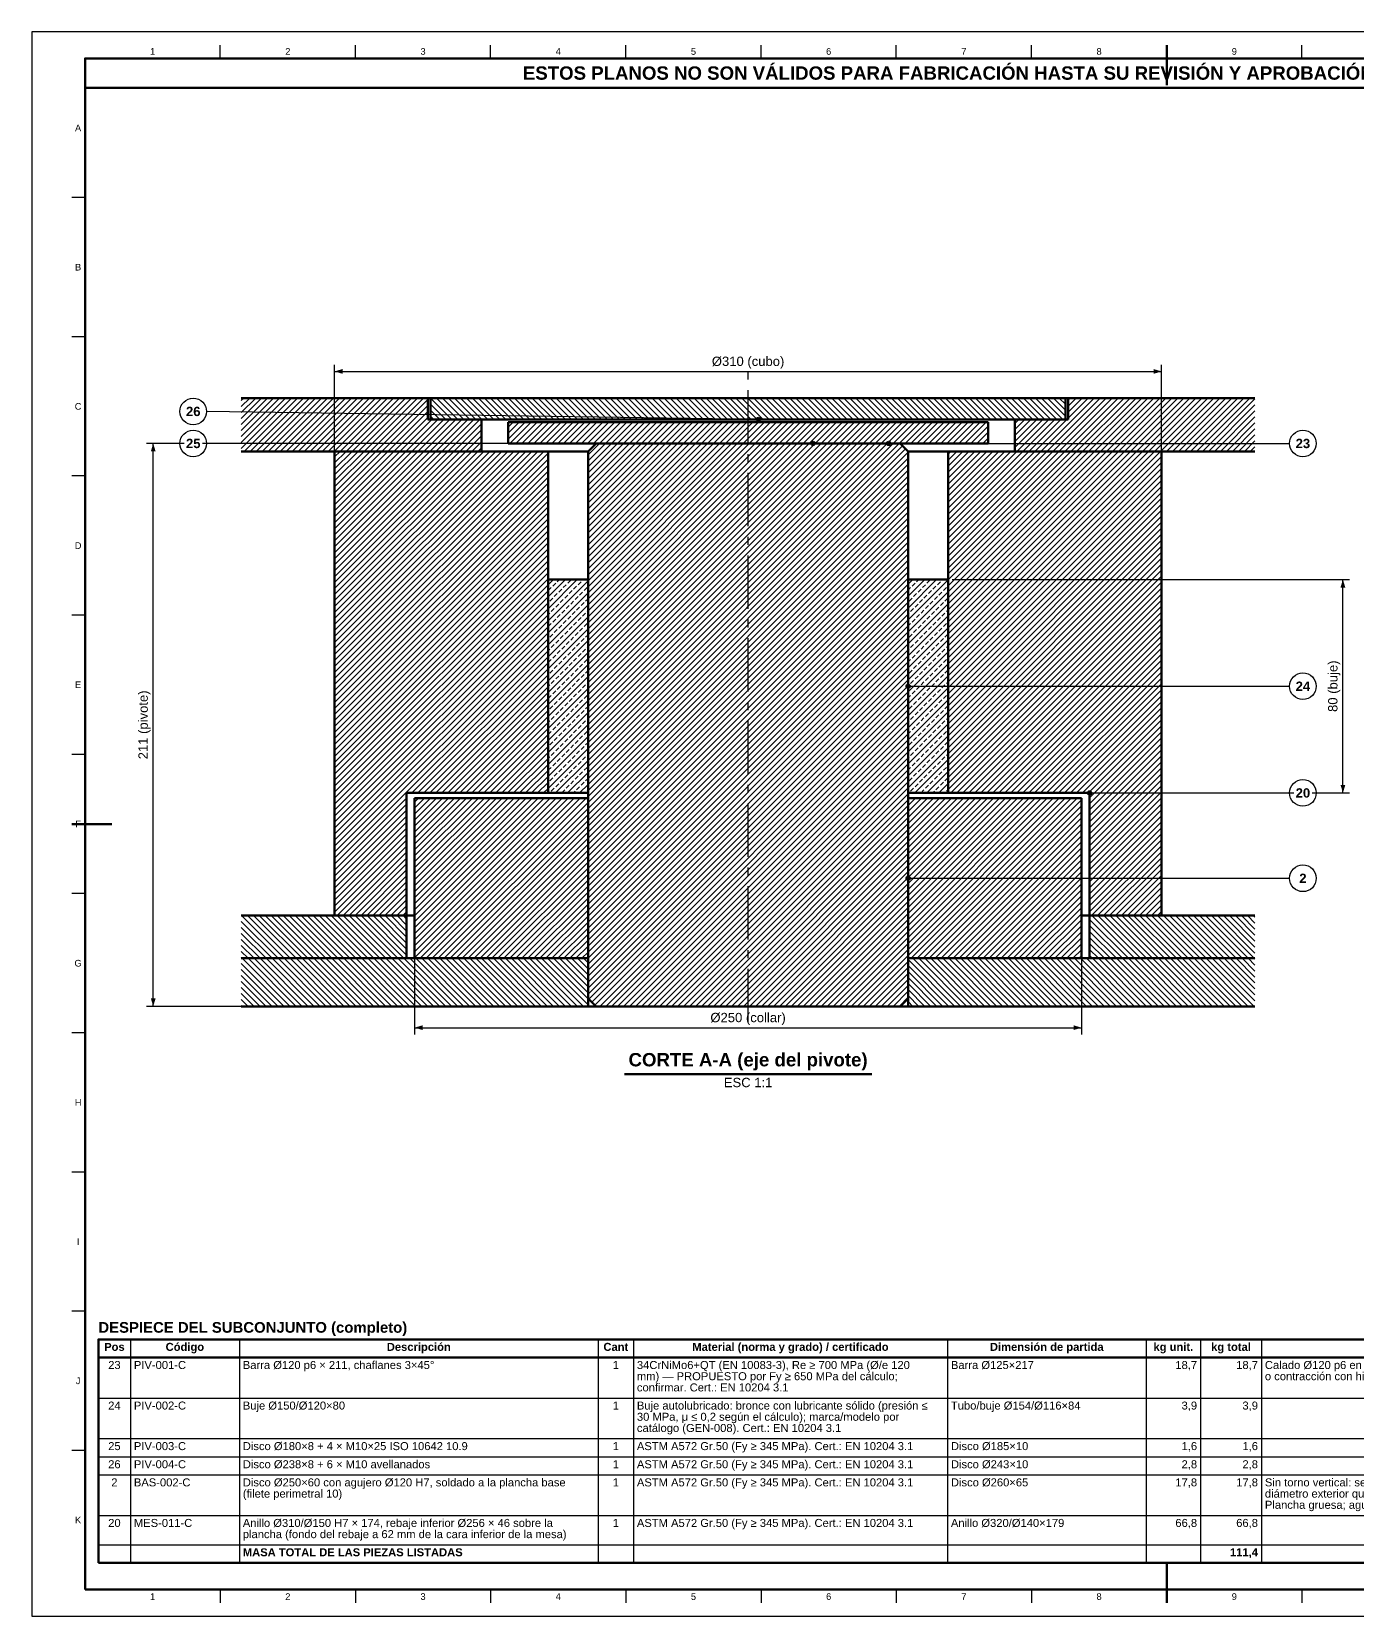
# Model space of a CAD drawing. Header units: millimetres. Extents: x 0 to 841, y 0 to 594.
# Drawn here: x 0 to 497, y 0 to 594 of the extents above; entities that cross this region are included whole.
import ezdxf
from ezdxf.enums import TextEntityAlignment as Align

# ---------------------------------------------------------------- set-up
doc = ezdxf.new("R2010")
doc.units = ezdxf.units.MM
doc.linetypes.add('EJE', pattern=[31, 20, -4, 3, -4])
for name, color, linetype, lineweight in [('ACH', 7, 'CONTINUOUS', 13), ('COTA', 7, 'CONTINUOUS', 25), ('EJE', 7, 'EJE', 25), ('FINA', 7, 'CONTINUOUS', 25), ('MARCO', 7, 'CONTINUOUS', 70), ('TXT', 7, 'CONTINUOUS', 25), ('VIS', 7, 'CONTINUOUS', 50)]:
    doc.layers.add(name, color=color, linetype=linetype, lineweight=lineweight)
doc.styles.add('STD', font='LiberationSans-Regular.ttf')
doc.styles.add('STDB', font='LiberationSans-Bold.ttf')

msp = doc.modelspace()

# ---------------------------------------------------------------- hatches: boundary and pattern name
at = {"layer": 'ACH'}
h = msp.add_hatch(dxfattribs=at)
h.set_pattern_fill('ANSI31', scale=0.5)
h.paths.add_polyline_path([(148.57, 456.65), (148.57, 448.65), (168.57, 448.65), (168.57, 436.65), (78.57, 436.65), (78.57, 456.65)])
h = msp.add_hatch(dxfattribs=at)
h.set_pattern_fill('ANSI31', scale=0.5, angle=90)
h.paths.add_polyline_path([(387.57, 448.65), (149.57, 448.65), (149.57, 456.65), (387.57, 456.65)])
h = msp.add_hatch(dxfattribs=at)
h.set_pattern_fill('ANSI31', scale=0.5)
h.paths.add_polyline_path([(368.57, 436.65), (368.57, 448.65), (388.57, 448.65), (388.57, 456.65), (458.57, 456.65), (458.57, 436.65)])
h = msp.add_hatch(dxfattribs=at)
h.set_pattern_fill('ANSI31', scale=0.5)
h.paths.add_polyline_path([(358.57, 439.65), (178.57, 439.65), (178.57, 447.65), (358.57, 447.65)])
h = msp.add_hatch(color=7, dxfattribs=at)
h.dxf.hatch_style = 1
h.paths.add_polyline_path([(273.26, 448.65), (273.02, 449.22), (272.46, 449.45), (271.89, 449.22), (271.66, 448.65), (271.89, 448.08), (272.46, 447.85), (273.02, 448.08)])
h = msp.add_hatch(dxfattribs=at)
h.set_pattern_fill('ANSI31', scale=0.5)
h.paths.add_polyline_path([(328.57, 231.65), (325.57, 228.65), (211.57, 228.65), (208.57, 231.65), (208.57, 436.65), (211.57, 439.65), (325.57, 439.65), (328.57, 436.65)])
h = msp.add_hatch(color=7, dxfattribs=at)
h.dxf.hatch_style = 1
h.paths.add_polyline_path([(293.76, 439.65), (293.53, 440.22), (292.96, 440.45), (292.4, 440.22), (292.16, 439.65), (292.4, 439.08), (292.96, 438.85), (293.53, 439.08)])
h = msp.add_hatch(color=7, dxfattribs=at)
h.dxf.hatch_style = 1
h.paths.add_polyline_path([(322.03, 439.65), (321.79, 440.22), (321.23, 440.45), (320.66, 440.22), (320.43, 439.65), (320.66, 439.08), (321.23, 438.85), (321.79, 439.08)])
h = msp.add_hatch(dxfattribs=at)
h.set_pattern_fill('ANSI31', scale=0.5)
h.paths.add_polyline_path([(113.57, 436.65), (193.57, 436.65), (193.57, 308.65), (140.57, 308.65), (140.57, 262.65), (113.57, 262.65)])
h = msp.add_hatch(dxfattribs=at)
h.set_pattern_fill('ANSI31', scale=0.5)
h.paths.add_polyline_path([(423.57, 262.65), (396.57, 262.65), (396.57, 308.65), (343.57, 308.65), (343.57, 436.65), (423.57, 436.65)])
h = msp.add_hatch(dxfattribs=at)
h.set_pattern_fill('ANSI33', scale=0.5)
h.paths.add_polyline_path([(193.57, 388.65), (208.57, 388.65), (208.57, 308.65), (193.57, 308.65)])
h = msp.add_hatch(dxfattribs=at)
h.set_pattern_fill('ANSI33', scale=0.5)
h.paths.add_polyline_path([(343.57, 308.65), (328.57, 308.65), (328.57, 388.65), (343.57, 388.65)])
h = msp.add_hatch(color=7, dxfattribs=at)
h.dxf.hatch_style = 1
h.paths.add_polyline_path([(329.37, 348.65), (329.13, 349.22), (328.57, 349.45), (328, 349.22), (327.77, 348.65), (328, 348.08), (328.57, 347.85), (329.13, 348.08)])
h = msp.add_hatch(color=7, dxfattribs=at)
h.dxf.hatch_style = 1
h.paths.add_polyline_path([(397.37, 308.65), (397.13, 309.22), (396.57, 309.45), (396, 309.22), (395.77, 308.65), (396, 308.08), (396.57, 307.85), (397.13, 308.08)])
h = msp.add_hatch(dxfattribs=at)
h.set_pattern_fill('ANSI31', scale=0.5)
h.paths.add_polyline_path([(143.57, 306.65), (208.57, 306.65), (208.57, 246.65), (143.57, 246.65)])
h = msp.add_hatch(dxfattribs=at)
h.set_pattern_fill('ANSI31', scale=0.5)
h.paths.add_polyline_path([(393.57, 246.65), (328.57, 246.65), (328.57, 306.65), (393.57, 306.65)])
h = msp.add_hatch(color=7, dxfattribs=at)
h.dxf.hatch_style = 1
h.paths.add_polyline_path([(329.37, 276.65), (329.13, 277.22), (328.57, 277.45), (328, 277.22), (327.77, 276.65), (328, 276.08), (328.57, 275.85), (329.13, 276.08)])
h = msp.add_hatch(dxfattribs=at)
h.set_pattern_fill('ANSI31', scale=0.5, angle=90)
h.paths.add_polyline_path([(140.57, 262.65), (140.57, 246.65), (78.57, 246.65), (78.57, 262.65)])
h = msp.add_hatch(dxfattribs=at)
h.set_pattern_fill('ANSI31', scale=0.5, angle=90)
h.paths.add_polyline_path([(396.57, 246.65), (396.57, 262.65), (458.57, 262.65), (458.57, 246.65)])
h = msp.add_hatch(dxfattribs=at)
h.set_pattern_fill('ANSI31', scale=0.5, angle=90)
h.paths.add_polyline_path([(78.57, 228.65), (78.57, 246.65), (208.57, 246.65), (208.57, 228.65)])
h = msp.add_hatch(dxfattribs=at)
h.set_pattern_fill('ANSI31', scale=0.5, angle=90)
h.paths.add_polyline_path([(328.57, 228.65), (328.57, 246.65), (458.57, 246.65), (458.57, 228.65)])

# ---------------------------------------------------------------- linework, layer by layer
at = {"layer": 'COTA'}
for p, q in [((113.57, 304.15), (113.57, 469.15)), ((113.57, 466.65), (423.57, 466.65)), ((423.57, 304.15), (423.57, 469.15)), ((272.46, 448.65), (65.57, 451.58)), ((57.14, 439.65), (43.07, 439.65)), ((45.57, 228.65), (45.57, 439.65)), ((210.07, 439.65), (64, 439.65)), ((292.96, 439.65), (65.57, 439.65)), ((321.23, 439.65), (471.57, 439.65)), ((345.07, 388.65), (494.07, 388.65)), ((491.57, 308.65), (491.57, 388.65)), ((328.57, 348.65), (471.57, 348.65)), ((143.57, 303.15), (143.57, 218.15)), ((345.07, 308.65), (473.14, 308.65)), ((393.57, 303.15), (393.57, 218.15)), ((396.57, 308.65), (471.57, 308.65)), ((480, 308.65), (494.07, 308.65)), ((328.57, 276.65), (471.57, 276.65)), ((210.07, 228.65), (43.07, 228.65)), ((143.57, 220.65), (393.57, 220.65))]:
    msp.add_line(p, q, dxfattribs=at)
for centre in [(272.46, 448.65), (292.96, 439.65), (321.23, 439.65), (328.57, 348.65), (396.57, 308.65), (328.57, 276.65)]:
    msp.add_circle(centre, 0.8, dxfattribs=at)
for points in [[(113.57, 466.65), (116.57, 465.75), (116.57, 467.55)], [(423.57, 466.65), (420.57, 467.55), (420.57, 465.75)], [(45.57, 439.65), (44.67, 436.65), (46.47, 436.65)], [(491.57, 388.65), (490.67, 385.65), (492.47, 385.65)], [(491.57, 308.65), (492.47, 311.65), (490.67, 311.65)], [(45.57, 228.65), (46.47, 231.65), (44.67, 231.65)], [(143.57, 220.65), (146.57, 219.75), (146.57, 221.55)], [(393.57, 220.65), (390.57, 221.55), (390.57, 219.75)]]:
    msp.add_solid(points, dxfattribs=at)
at = {"layer": 'EJE'}
msp.add_line((268.57, 222.65), (268.57, 470.65), dxfattribs=at)
at = {"layer": 'FINA'}
for p, q in [((70.69, 584), (70.69, 589)), ((121.38, 584), (121.38, 589)), ((172.06, 584), (172.06, 589)), ((222.75, 584), (222.75, 589)), ((273.44, 584), (273.44, 589)), ((324.12, 584), (324.12, 589)), ((374.81, 584), (374.81, 589)), ((425.5, 584), (425.5, 589)), ((476.19, 584), (476.19, 589)), ((20, 531.82), (15, 531.82)), ((20, 479.64), (15, 479.64)), ((20, 427.45), (15, 427.45)), ((20, 375.27), (15, 375.27)), ((20, 323.09), (15, 323.09)), ((20, 270.91), (15, 270.91)), ((20, 218.73), (15, 218.73)), ((20, 166.55), (15, 166.55)), ((20, 114.36), (15, 114.36)), ((37.01, 103.8), (37.01, 20)), ((77.85, 103.8), (77.85, 20)), ((212.38, 103.8), (212.38, 20)), ((225.59, 103.8), (225.59, 20)), ((343.31, 103.8), (343.31, 20)), ((417.78, 103.8), (417.78, 20)), ((438.2, 103.8), (438.2, 20)), ((461.02, 103.8), (461.02, 20)), ((25, 97), (646, 97)), ((25, 81.8), (646, 81.8)), ((25, 66.6), (646, 66.6)), ((20, 62.18), (15, 62.18)), ((25, 59.8), (646, 59.8)), ((25, 53), (646, 53)), ((25, 37.8), (646, 37.8)), ((25, 26.8), (646, 26.8)), ((70.69, 10), (70.69, 5)), ((121.38, 10), (121.38, 5)), ((172.06, 10), (172.06, 5)), ((222.75, 10), (222.75, 5)), ((273.44, 10), (273.44, 5)), ((324.12, 10), (324.12, 5)), ((374.81, 10), (374.81, 5)), ((425.5, 10), (425.5, 5)), ((476.19, 10), (476.19, 5))]:
    msp.add_line(p, q, dxfattribs=at)
msp.add_lwpolyline([(0, 0), (841, 0), (841, 594), (0, 594)], close=True, dxfattribs=at)
for centre in [(60.57, 451.65), (60.57, 439.65), (476.57, 439.65), (476.57, 348.65), (476.57, 308.65), (476.57, 276.65)]:
    msp.add_circle(centre, 5, dxfattribs=at)
at = {"layer": 'MARCO'}
for p, q in [((425.5, 589), (425.5, 574)), ((15, 297), (30, 297)), ((425.5, 5), (425.5, 20))]:
    msp.add_line(p, q, dxfattribs=at)
for points in [[(20, 10), (831, 10), (831, 584), (20, 584)], [(20, 573), (831, 573), (831, 584), (20, 584)]]:
    msp.add_lwpolyline(points, close=True, dxfattribs=at)
at = {"layer": 'VIS'}
for p, q in [((222.2, 203.25), (314.93, 203.25)), ((25, 103.8), (25, 20)), ((25, 20), (646, 20))]:
    msp.add_line(p, q, dxfattribs=at)
for points in [[(148.57, 456.65), (78.57, 456.65)], [(148.57, 456.65), (148.57, 448.65)], [(148.57, 456.65), (148.73, 456.65), (148.9, 456.65), (149.07, 456.65), (149.23, 456.65), (149.4, 456.65), (149.57, 456.65)], [(149.57, 456.65), (149.57, 448.65)], [(387.57, 456.65), (149.57, 456.65)], [(387.57, 448.65), (387.57, 456.65)], [(387.57, 456.65), (387.73, 456.65), (387.9, 456.65), (388.07, 456.65), (388.23, 456.65), (388.4, 456.65), (388.57, 456.65)], [(458.57, 456.65), (388.57, 456.65)], [(388.57, 448.65), (388.57, 456.65)], [(168.57, 448.65), (148.57, 448.65)], [(387.57, 448.65), (149.57, 448.65)], [(168.57, 448.65), (168.57, 436.65)], [(178.57, 447.65), (178.57, 439.65)], [(358.57, 447.65), (178.57, 447.65)], [(358.57, 439.65), (358.57, 447.65)], [(388.57, 448.65), (368.57, 448.65)], [(368.57, 436.65), (368.57, 448.65)], [(358.57, 439.65), (178.57, 439.65)], [(211.57, 439.65), (208.57, 436.65)], [(325.57, 439.65), (211.57, 439.65)], [(328.57, 436.65), (325.57, 439.65)], [(168.57, 436.65), (78.57, 436.65)], [(113.57, 436.65), (113.57, 262.65)], [(193.57, 436.65), (113.57, 436.65)], [(193.57, 436.65), (193.57, 308.65)], [(208.57, 436.65), (207.94, 436.65), (207.32, 436.65), (206.69, 436.65), (206.07, 436.65), (205.44, 436.65), (204.82, 436.65), (204.19, 436.65), (203.57, 436.65), (202.94, 436.65), (202.32, 436.65), (201.69, 436.65), (201.07, 436.65), (200.44, 436.65), (199.82, 436.65), (199.19, 436.65), (198.57, 436.65), (197.94, 436.65), (197.32, 436.65), (196.69, 436.65), (196.07, 436.65), (195.44, 436.65), (194.82, 436.65), (194.19, 436.65), (193.57, 436.65)], [(208.57, 436.65), (208.57, 231.65)], [(328.57, 231.65), (328.57, 436.65)], [(343.57, 436.65), (342.97, 436.65), (342.37, 436.65), (341.77, 436.65), (341.17, 436.65), (340.57, 436.65), (339.97, 436.65), (339.37, 436.65), (338.77, 436.65), (338.17, 436.65), (337.57, 436.65), (336.97, 436.65), (336.37, 436.65), (335.77, 436.65), (335.17, 436.65), (334.57, 436.65), (333.97, 436.65), (333.37, 436.65), (332.77, 436.65), (332.17, 436.65), (331.57, 436.65), (330.97, 436.65), (330.37, 436.65), (329.77, 436.65), (329.17, 436.65), (328.57, 436.65)], [(423.57, 436.65), (343.57, 436.65)], [(343.57, 308.65), (343.57, 436.65)], [(458.57, 436.65), (368.57, 436.65)], [(423.57, 262.65), (423.57, 436.65)], [(193.57, 388.65), (193.57, 308.65)], [(208.57, 388.65), (193.57, 388.65)], [(208.57, 388.65), (208.57, 308.65)], [(343.57, 388.65), (328.57, 388.65)], [(328.57, 308.65), (328.57, 388.65)], [(343.57, 308.65), (343.57, 388.65)], [(140.57, 308.65), (140.57, 262.65)], [(193.57, 308.65), (140.57, 308.65)], [(143.57, 306.65), (143.57, 246.65)], [(208.57, 306.65), (143.57, 306.65)], [(208.57, 308.65), (193.57, 308.65)], [(208.57, 306.65), (208.57, 246.65)], [(343.57, 308.65), (328.57, 308.65)], [(393.57, 306.65), (328.57, 306.65)], [(328.57, 246.65), (328.57, 306.65)], [(396.57, 308.65), (343.57, 308.65)], [(393.57, 246.65), (393.57, 306.65)], [(396.57, 262.65), (396.57, 308.65)], [(140.57, 262.65), (78.57, 262.65)], [(140.57, 262.65), (113.57, 262.65)], [(140.57, 262.65), (141.07, 262.65), (141.57, 262.65), (142.07, 262.65), (142.57, 262.65), (143.07, 262.65), (143.57, 262.65)], [(140.57, 262.65), (140.57, 246.65)], [(143.57, 262.65), (143.07, 262.65), (142.57, 262.65), (142.07, 262.65), (141.57, 262.65), (141.07, 262.65), (140.57, 262.65)], [(393.57, 262.65), (394.07, 262.65), (394.57, 262.65), (395.07, 262.65), (395.57, 262.65), (396.07, 262.65), (396.57, 262.65)], [(396.57, 262.65), (396.07, 262.65), (395.57, 262.65), (395.07, 262.65), (394.57, 262.65), (394.07, 262.65), (393.57, 262.65)], [(423.57, 262.65), (396.57, 262.65)], [(458.57, 262.65), (396.57, 262.65)], [(396.57, 246.65), (396.57, 262.65)], [(208.57, 246.65), (78.57, 246.65)], [(140.57, 246.65), (78.57, 246.65)], [(208.57, 246.65), (143.57, 246.65)], [(208.57, 246.65), (208.57, 228.65)], [(393.57, 246.65), (328.57, 246.65)], [(458.57, 246.65), (328.57, 246.65)], [(328.57, 228.65), (328.57, 246.65)], [(458.57, 246.65), (396.57, 246.65)], [(208.57, 228.65), (78.57, 228.65)], [(211.57, 228.65), (208.57, 231.65)], [(208.57, 228.65), (209.07, 228.65), (209.57, 228.65), (210.07, 228.65), (210.57, 228.65), (211.07, 228.65), (211.57, 228.65)], [(325.57, 228.65), (211.57, 228.65)], [(328.57, 231.65), (325.57, 228.65)], [(325.57, 228.65), (326.07, 228.65), (326.57, 228.65), (327.07, 228.65), (327.57, 228.65), (328.07, 228.65), (328.57, 228.65)], [(458.57, 228.65), (328.57, 228.65)]]:
    msp.add_lwpolyline(points, dxfattribs=at)
msp.add_lwpolyline([(25, 97), (646, 97), (646, 103.8), (25, 103.8)], close=True, dxfattribs=at)

# ---------------------------------------------------------------- texts
at = {"layer": 'TXT'}
for s, height, style, p in [('1', 2.5, 'STD', (45.34, 586.6)), ('2', 2.5, 'STD', (96.03, 586.6)), ('3', 2.5, 'STD', (146.72, 586.6)), ('ESTOS PLANOS NO SON VÁLIDOS PARA FABRICACIÓN HASTA SU REVISIÓN Y APROBACIÓN POR UN INGENIERO CALCULISTA HABILITADO.', 5, 'STDB', (425.5, 578.5)), ('4', 2.5, 'STD', (197.41, 586.6)), ('5', 2.5, 'STD', (248.09, 586.6)), ('6', 2.5, 'STD', (298.78, 586.6)), ('7', 2.5, 'STD', (349.47, 586.6)), ('8', 2.5, 'STD', (400.16, 586.6)), ('9', 2.5, 'STD', (450.84, 586.6)), ('A', 2.5, 'STD', (17.4, 557.91)), ('B', 2.5, 'STD', (17.4, 505.73)), ('C', 2.5, 'STD', (17.4, 453.55)), ('26', 3.5, 'STDB', (60.57, 451.65)), ('25', 3.5, 'STDB', (60.57, 439.65)), ('23', 3.5, 'STDB', (476.57, 439.65)), ('D', 2.5, 'STD', (17.4, 401.36)), ('E', 2.5, 'STD', (17.4, 349.18)), ('24', 3.5, 'STDB', (476.57, 348.65)), ('20', 3.5, 'STDB', (476.57, 308.65)), ('F', 2.5, 'STD', (17.4, 297)), ('2', 3.5, 'STDB', (476.57, 276.65)), ('G', 2.5, 'STD', (17.4, 244.82)), ('H', 2.5, 'STD', (17.4, 192.64)), ('I', 2.5, 'STD', (17.4, 140.45)), ('Pos', 3, 'STDB', (31.01, 101)), ('Código', 3, 'STDB', (57.43, 101)), ('Descripción', 3, 'STDB', (145.12, 101)), ('Cant', 3, 'STDB', (218.99, 101)), ('Material (norma y grado) / certificado', 3, 'STDB', (284.45, 101)), ('Dimensión de partida', 3, 'STDB', (380.54, 101)), ('kg unit.', 3, 'STDB', (427.99, 101)), ('kg total', 3, 'STDB', (449.61, 101)), ('23', 3, 'STD', (31.01, 94.2)), ('1', 3, 'STD', (218.99, 94.2)), ('J', 2.5, 'STD', (17.4, 88.27)), ('24', 3, 'STD', (31.01, 79)), ('1', 3, 'STD', (218.99, 79)), ('25', 3, 'STD', (31.01, 63.8)), ('1', 3, 'STD', (218.99, 63.8)), ('26', 3, 'STD', (31.01, 57)), ('1', 3, 'STD', (218.99, 57)), ('2', 3, 'STD', (31.01, 50.2)), ('1', 3, 'STD', (218.99, 50.2)), ('K', 2.5, 'STD', (17.4, 36.09)), ('20', 3, 'STD', (31.01, 35)), ('1', 3, 'STD', (218.99, 35)), ('1', 2.5, 'STD', (45.34, 7.4)), ('2', 2.5, 'STD', (96.03, 7.4)), ('3', 2.5, 'STD', (146.72, 7.4)), ('4', 2.5, 'STD', (197.41, 7.4)), ('5', 2.5, 'STD', (248.09, 7.4)), ('6', 2.5, 'STD', (298.78, 7.4)), ('7', 2.5, 'STD', (349.47, 7.4)), ('8', 2.5, 'STD', (400.16, 7.4)), ('9', 2.5, 'STD', (450.84, 7.4))]:
    msp.add_text(s, height=height, dxfattribs=dict(at, style=style)).set_placement(p, align=Align.MIDDLE_CENTER)
for s, height, style, p in [('Ø310 (cubo)', 3.5, 'STD', (268.57, 467.65)), ('Ø250 (collar)', 3.5, 'STD', (268.57, 221.65)), ('CORTE A-A (eje del pivote)', 5, 'STDB', (268.57, 204.65))]:
    msp.add_text(s, height=height, dxfattribs=dict(at, style=style)).set_placement(p, align=Align.BOTTOM_CENTER)
at = {"layer": 'TXT', "style": 'STD'}
for s, p in [('80 (buje)', (490.57, 348.65)), ('211 (pivote)', (44.57, 334.15))]:
    msp.add_text(s, height=3.5, rotation=90, dxfattribs=at).set_placement(p, align=Align.BOTTOM_CENTER)
msp.add_text('ESC 1:1', height=3.5, dxfattribs=at).set_placement((268.57, 201.85), align=Align.TOP_CENTER)
at = {"layer": 'TXT', "style": 'STDB'}
msp.add_text('DESPIECE DEL SUBCONJUNTO (completo)', height=4, dxfattribs=at).set_placement((25, 110.3), align=Align.TOP_LEFT)
at = {"layer": 'TXT'}
for s, style, p in [('PIV-001-C', 'STD', (38.31, 94.2)), ('Barra Ø120 p6 × 211, chaflanes 3×45°', 'STD', (79.15, 94.2)), ('34CrNiMo6+QT (EN 10083-3), Re ≥ 700 MPa (Ø/e 120', 'STD', (226.89, 94.2)), ('Barra Ø125×217', 'STD', (344.61, 94.2)), ('Calado Ø120 p6 en el agujero H7 de la plancha base y el collar (prensa', 'STD', (462.32, 94.2)), ('mm) — PROPUESTO por Fy ≥ 650 MPa del cálculo;', 'STD', (226.89, 90)), ('o contracción con hielo seco); Tratamiento: Bonificado (QT)', 'STD', (462.32, 90)), ('confirmar. Cert.: EN 10204 3.1', 'STD', (226.89, 85.8)), ('PIV-002-C', 'STD', (38.31, 79)), ('Buje Ø150/Ø120×80', 'STD', (79.15, 79)), ('Buje autolubricado: bronce con lubricante sólido (presión ≤', 'STD', (226.89, 79)), ('Tubo/buje Ø154/Ø116×84', 'STD', (344.61, 79)), ('30 MPa, μ ≤ 0,2 según el cálculo); marca/modelo por', 'STD', (226.89, 74.8)), ('catálogo (GEN-008). Cert.: EN 10204 3.1', 'STD', (226.89, 70.6)), ('PIV-003-C', 'STD', (38.31, 63.8)), ('Disco Ø180×8 + 4 × M10×25 ISO 10642 10.9', 'STD', (79.15, 63.8)), ('ASTM A572 Gr.50 (Fy ≥ 345 MPa). Cert.: EN 10204 3.1', 'STD', (226.89, 63.8)), ('Disco Ø185×10', 'STD', (344.61, 63.8)), ('PIV-004-C', 'STD', (38.31, 57)), ('Disco Ø238×8 + 6 × M10 avellanados', 'STD', (79.15, 57)), ('ASTM A572 Gr.50 (Fy ≥ 345 MPa). Cert.: EN 10204 3.1', 'STD', (226.89, 57)), ('Disco Ø243×10', 'STD', (344.61, 57)), ('BAS-002-C', 'STD', (38.31, 50.2)), ('(filete perimetral 10)', 'STD', (79.15, 46)), ('Disco Ø250×60 con agujero Ø120 H7, soldado a la plancha base', 'STD', (79.15, 50.2)), ('ASTM A572 Gr.50 (Fy ≥ 345 MPa). Cert.: EN 10204 3.1', 'STD', (226.89, 50.2)), ('Disco Ø260×65', 'STD', (344.61, 50.2)), ('diámetro exterior queda en bruto de corte (tolerancia ISO 2768-m);', 'STD', (462.32, 46)), ('Sin torno vertical: se corta a llama el disco y se mandrina el agujero; el', 'STD', (462.32, 50.2)), ('Plancha gruesa; agujero tras soldar', 'STD', (462.32, 41.8)), ('MES-011-C', 'STD', (38.31, 35)), ('Anillo Ø310/Ø150 H7 × 174, rebaje inferior Ø256 × 46 sobre la', 'STD', (79.15, 35)), ('ASTM A572 Gr.50 (Fy ≥ 345 MPa). Cert.: EN 10204 3.1', 'STD', (226.89, 35)), ('Anillo Ø320/Ø140×179', 'STD', (344.61, 35)), ('plancha (fondo del rebaje a 62 mm de la cara inferior de la mesa)', 'STD', (79.15, 30.8)), ('MASA TOTAL DE LAS PIEZAS LISTADAS', 'STDB', (79.15, 24))]:
    msp.add_text(s, height=3, dxfattribs=dict(at, style=style)).set_placement(p, align=Align.MIDDLE_LEFT)
for s, style, p in [('18,7', 'STD', (436.9, 94.2)), ('18,7', 'STD', (459.72, 94.2)), ('3,9', 'STD', (436.9, 79)), ('3,9', 'STD', (459.72, 79)), ('1,6', 'STD', (436.9, 63.8)), ('1,6', 'STD', (459.72, 63.8)), ('2,8', 'STD', (436.9, 57)), ('2,8', 'STD', (459.72, 57)), ('17,8', 'STD', (436.9, 50.2)), ('17,8', 'STD', (459.72, 50.2)), ('66,8', 'STD', (436.9, 35)), ('66,8', 'STD', (459.72, 35)), ('111,4', 'STDB', (459.72, 24))]:
    msp.add_text(s, height=3, dxfattribs=dict(at, style=style)).set_placement(p, align=Align.MIDDLE_RIGHT)

doc.saveas('drawing.dxf')
